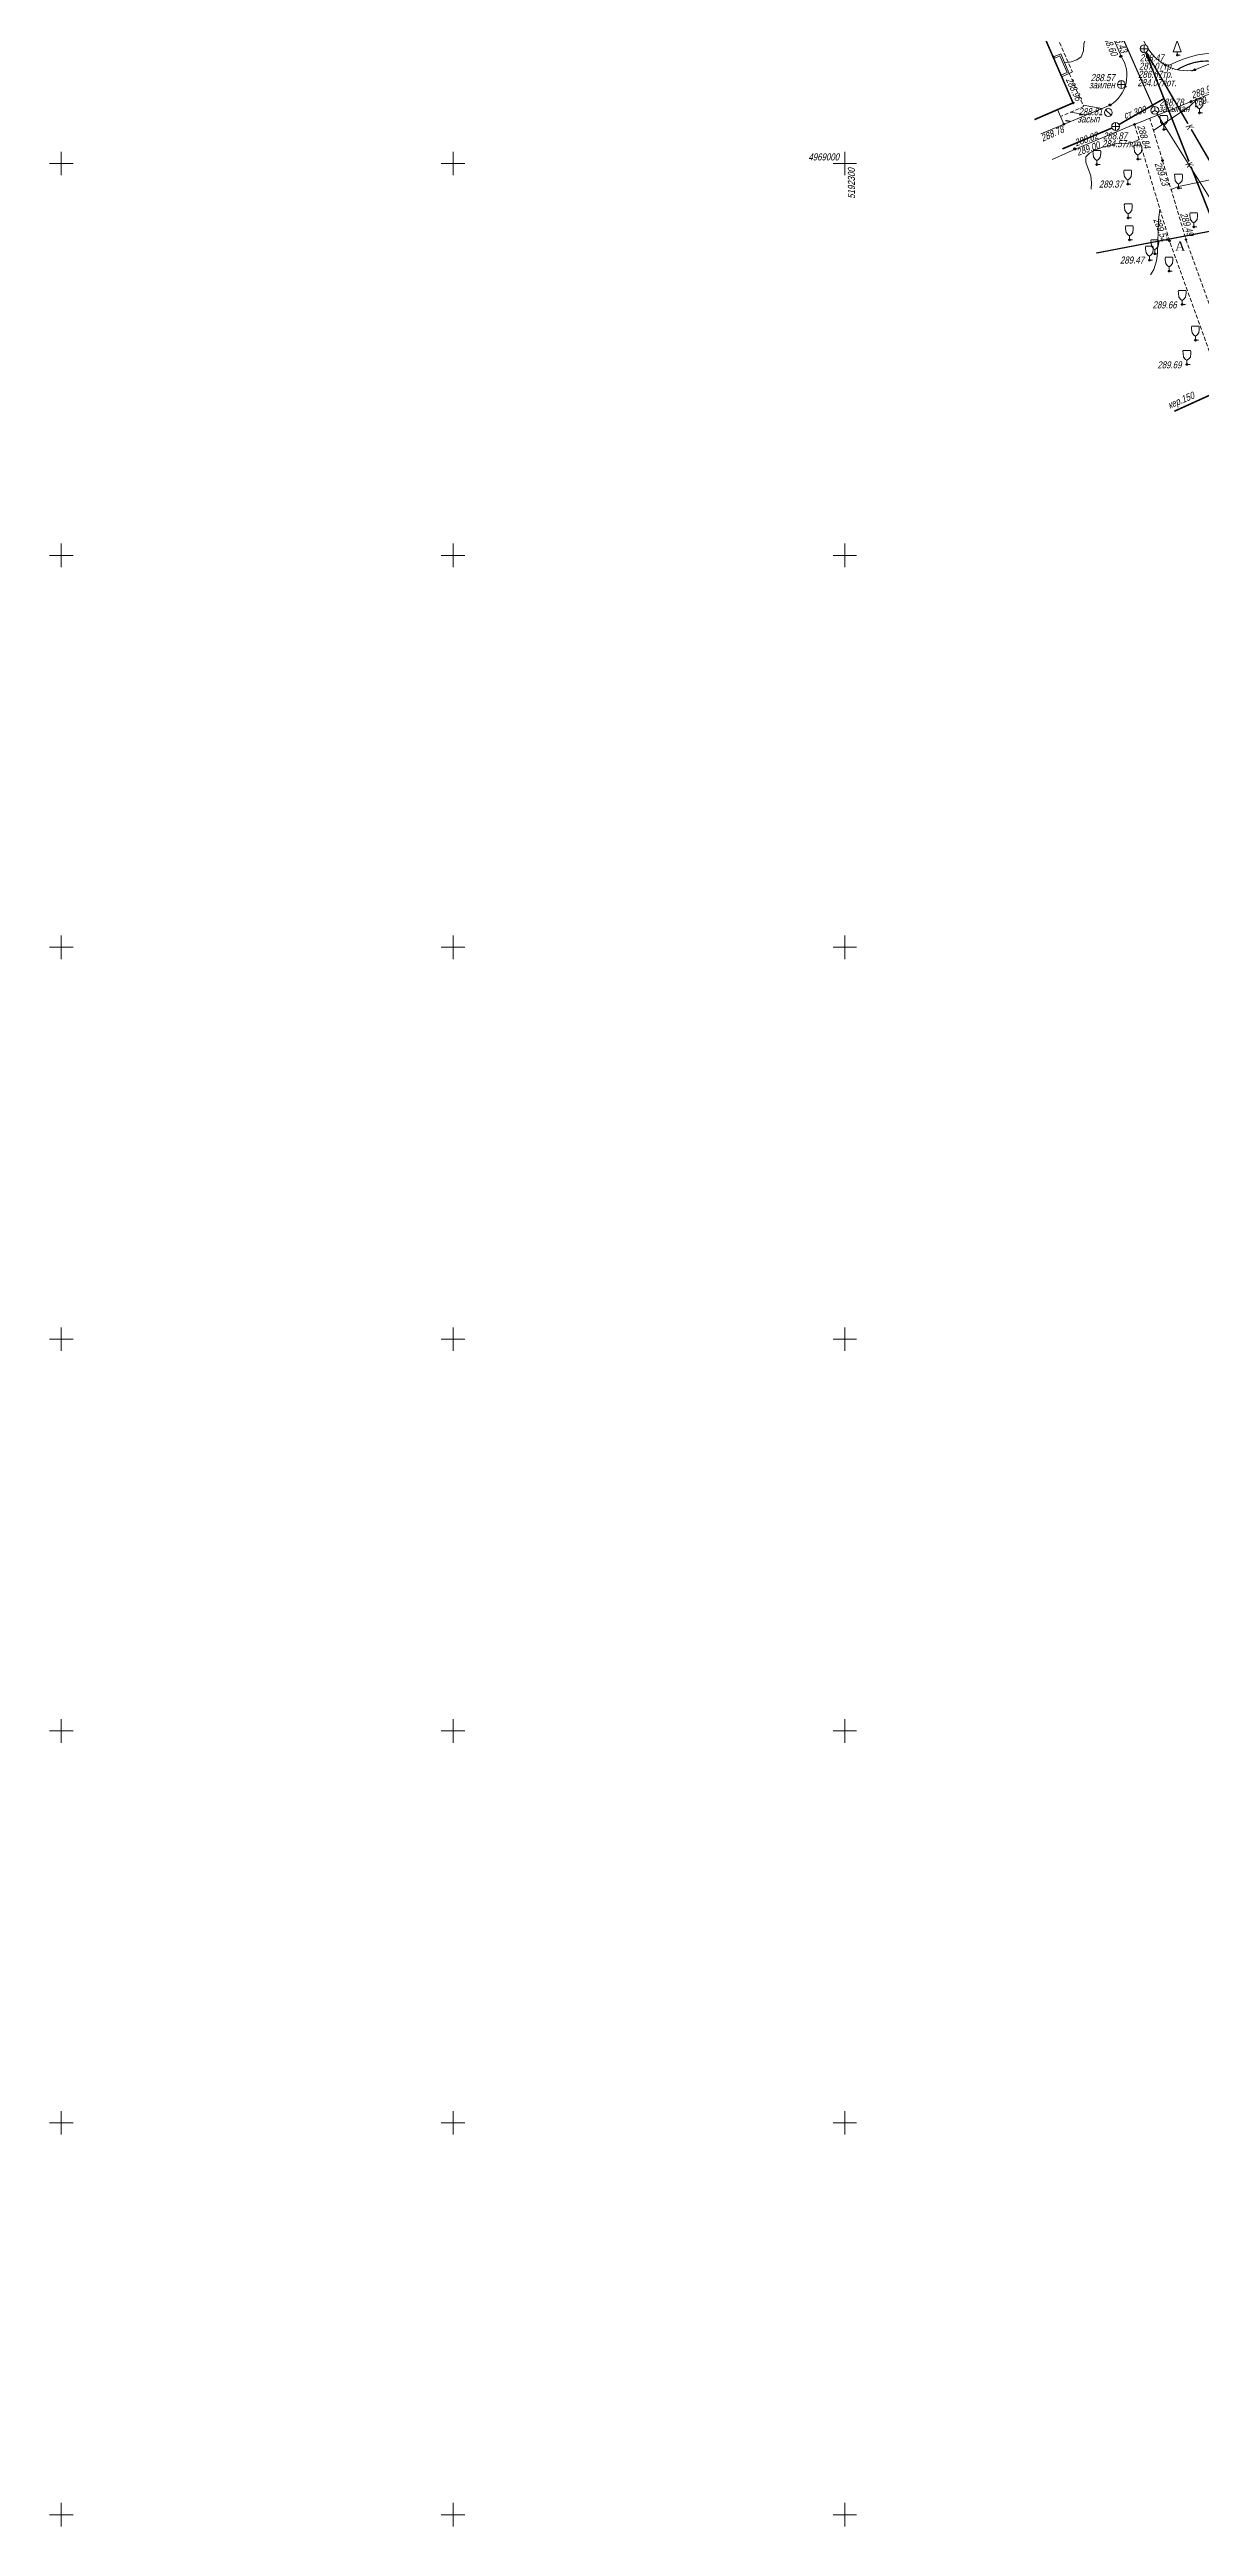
# Model space of a CAD drawing. Header units: metres. Extents: x 5191936 to 10384803, y 4968698 to 9938221.
# Drawn here: x 5192198.5 to 5192345.4, y 4968698.5 to 4969014.5 of the extents above; entities that cross this region are included whole.
import ezdxf

# ---------------------------------------------------------------- set-up
doc = ezdxf.new("R2010")
doc.units = ezdxf.units.M
doc.set_wipeout_variables(frame=1)
doc.linetypes.add('COMMUN', pattern=[6, 5, -1])
doc.linetypes.add('DASHED', pattern=[0.75, 0.5, -0.25])
doc.layers.get('0').update_dxf_attribs({"lineweight": 18})
for name, color, linetype, lineweight in [('51361800', 7, 'Continuous', 18), ('51361960', 7, 'Continuous', 18), ('51361990', 7, 'Continuous', 18), ('71133200', 7, 'Continuous', 18), ('71133800', 7, 'Continuous', 18), ('Commun', 7, 'Continuous', 18), ('GEO_POINTS', 7, 'Continuous', 18), ('Grid', 7, 'Continuous', 18), ('Otm', 7, 'Continuous', 18), ('R_Поверхность8_CNT-MIN', 7, 'Continuous', 18), ('R_Поверхность9_CNT-MAJ', 7, 'Continuous', 18), ('R_Поверхность9_CNT-MIN', 7, 'Continuous', 18), ('Sit', 7, 'Continuous', 18), ('Text', 7, 'Continuous', 18), ('Text_com', 7, 'Continuous', 18), ('Рамка и сетка', 7, 'Continuous', 18)]:
    doc.layers.add(name, color=color, linetype=linetype, lineweight=lineweight)
doc.styles.add('eskd', font='ESKD1.shx', dxfattribs={"width": 1.2, "oblique": 15})
doc.styles.get("Standard").update_dxf_attribs({"font": 'arial.ttf', "width": 0.8, "oblique": 13, "height": 0.9})
doc.styles.add('style1', font='times.ttf', dxfattribs={"height": 1})
doc.linetypes.add('ПОДЗ_ЛИНИИ_СВЯЗИ', pattern='A,4.8,-0.2,[133,ltypeshp.shx,S=0.2,R=0,X=-0.2,Y=0],-0.2,4.8,-2', length=12)

# ---------------------------------------------------------------- blocks, each defined once
blk = doc.blocks.new('71133200')
for p, q in [((-0.924145, 3.560442), (-1.024145, 3.360442)), ((-1.024145, 3.360442), (-0.977382, 2.864397)), ((-0.977382, 2.864397), (-0.861899, 1.88241)), ((-0.024145, 3.560442), (-0.924145, 3.560442)), ((-0.861899, 1.88241), (-0.374616, 1.28565)), ((-0.374616, 1.28565), (0, 1.039723)), ((-0.024145, 3.560442), (0.875855, 3.560442)), ((0, 1.039723), (0.401375, 1.321765)), ((0, 0), (0, 1.039723)), ((0.8, 0), (0, 0)), ((0.401375, 1.321765), (0.861899, 1.88241)), ((0.861899, 1.88241), (0.975974, 2.864397)), ((0.875855, 3.560442), (0.958164, 3.395824)), ((0.975974, 2.864397), (0.958164, 3.395824))]:
    blk.add_line(p, q)
at = {"style": 'eskd', "oblique": 14.999977781}
blk.add_attdef('Z', (1.873004, -0.239356), '', height=2, dxfattribs=at)
blk = doc.blocks.new('71133800')
blk.add_lwpolyline([(0.71, 0), (0, 0), (0, 0.8), (-1.03, 0.8), (0, 3.61), (1.01, 0.8), (-0.03, 0.8)])
at = {"style": 'eskd', "oblique": 15}
blk.add_attdef('Z', (1.57, -0.8), '', height=2, dxfattribs=at)
blk = doc.blocks.new('51361990a')
at = {"color": 7}
blk.add_wipeout([(1, 0.1), (0.97, 0.3), (0.89, 0.48), (0.78, 0.64), (0.64, 0.78), (0.48, 0.89), (0.3, 0.97), (0.1, 1.01), (-0.09, 1.01), (-0.29, 0.97), (-0.47, 0.89), (-0.63, 0.78), (-0.77, 0.64), (-0.88, 0.48), (-0.96, 0.3), (-1, 0.1), (-1, -0.09), (-0.96, -0.29), (-0.88, -0.47), (-0.77, -0.63), (-0.63, -0.77), (-0.47, -0.88), (-0.29, -0.96), (-0.09, -0.99), (0.1, -0.99), (0.3, -0.96), (0.48, -0.88), (0.64, -0.77), (0.78, -0.63), (0.89, -0.47), (0.97, -0.29), (1, -0.09)], dxfattribs=at)
blk.add_line((-0.71, 0.7), (0.71, -0.7))
blk.add_circle((0, 0.01), 1)
at = {"color": 7, "style": 'eskd', "oblique": 15}
for tag, p in [('Z', (1.73, 1.41)), ('Z1', (1.73, -0.99)), ('Z2', (1.73, -3.39))]:
    blk.add_attdef(tag, p, '', height=2, dxfattribs=at)
blk = doc.blocks.new('51361800a')
at = {"color": 7}
blk.add_wipeout([(-0.1, 1), (-0.29, 0.96), (-0.47, 0.89), (-0.64, 0.78), (-0.78, 0.64), (-0.89, 0.47), (-0.96, 0.29), (-1, 0.1), (-1, -0.1), (-0.96, -0.29), (-0.89, -0.47), (-0.78, -0.64), (-0.64, -0.78), (-0.47, -0.89), (-0.29, -0.96), (-0.1, -1), (0.1, -1), (0.29, -0.96), (0.47, -0.89), (0.64, -0.78), (0.78, -0.64), (0.89, -0.47), (0.96, -0.29), (1, -0.1), (1, 0.1), (0.96, 0.29), (0.89, 0.47), (0.78, 0.64), (0.64, 0.78), (0.47, 0.89), (0.29, 0.96), (0.1, 1)], dxfattribs=at)
for p, q in [((-1, 0), (1, 0)), ((0, -1), (0, 1))]:
    blk.add_line(p, q)
blk.add_circle((0, 0), 1)
at = {"style": 'eskd', "oblique": 15}
for tag, p in [('Z', (1.72, 1.4)), ('Z1', (1.72, -1)), ('Z2', (1.72, -3.4))]:
    blk.add_attdef(tag, p, '', height=2, dxfattribs=at)
blk = doc.blocks.new('GRID')
at = {"layer": 'Grid', "color": 104}
blk.add_line((-1.5, 0), (1.5, 0), dxfattribs=at)
for points in [[(0, 0), (0, 1.5)], [(0, 0), (0, -1.5)]]:
    blk.add_lwpolyline(points, dxfattribs=at)
blk = doc.blocks.new('51361960a')
at = {"color": 7}
blk.add_wipeout([(-0.1, 1), (-0.29, 0.96), (-0.47, 0.89), (-0.64, 0.78), (-0.78, 0.64), (-0.89, 0.47), (-0.96, 0.29), (-1, 0.1), (-1, -0.1), (-0.96, -0.29), (-0.89, -0.47), (-0.78, -0.64), (-0.64, -0.78), (-0.47, -0.89), (-0.29, -0.96), (-0.1, -1), (0.1, -1), (0.29, -0.96), (0.47, -0.89), (0.64, -0.78), (0.78, -0.64), (0.89, -0.47), (0.96, -0.29), (1, -0.1), (1, 0.1), (0.96, 0.29), (0.89, 0.47), (0.78, 0.64), (0.64, 0.78), (0.47, 0.89), (0.29, 0.96), (0.1, 1)], dxfattribs=at)
blk.add_wipeout([(-0.1, 1), (-0.29, 0.96), (-0.47, 0.89), (-0.64, 0.78), (-0.78, 0.64), (-0.89, 0.47), (-0.96, 0.29), (-1, 0.1), (-1, -0.1), (-0.96, -0.29), (-0.89, -0.47), (-0.78, -0.64), (-0.64, -0.78), (-0.47, -0.89), (-0.29, -0.96), (-0.1, -1), (0.1, -1), (0.29, -0.96), (0.47, -0.89), (0.64, -0.78), (0.78, -0.64), (0.89, -0.47), (0.96, -0.29), (1, -0.1), (1, 0.1), (0.96, 0.29), (0.89, 0.47), (0.78, 0.64), (0.64, 0.78), (0.47, 0.89), (0.29, 0.96), (0.1, 1)], dxfattribs=at)
for q in [(-0.87, -0.5), (0, 1), (0.87, -0.5)]:
    blk.add_line((0, 0), q)
blk.add_circle((0, 0), 1)
at = {"style": 'eskd', "oblique": 15}
for tag, p in [('Z', (1.72, 1.4)), ('Z1', (1.72, -1)), ('Z2', (1.72, -3.4))]:
    blk.add_attdef(tag, p, '', height=2, dxfattribs=at)

msp = doc.modelspace()

# ---------------------------------------------------------------- linework, layer by layer
at = {"color": 192, "linetype": 'ПОДЗ_ЛИНИИ_СВЯЗИ', "lineweight": 60, "ltscale": 0.4, "const_width": 0.15, "flags": 128}
for points, elevation in [([(5192339.352, 4969007.237), (5192296.579, 4969103.86)], 290.481), ([(5192359.411, 4968975.2), (5192339.82, 4969006.357)], 290.481), ([(5192362.418, 4968994.39), (5192332.085, 4968988.575)], 290.074)]:
    msp.add_lwpolyline(points, dxfattribs=dict(at, elevation=elevation))
at = {"layer": 'Commun', "color": 32, "linetype": 'COMMUN', "ltscale": 0.7, "const_width": 0.2, "flags": 128}
for points in [[(5192343.91, 4969000.261), (5192338.387, 4969014.178)], [(5192343.784, 4969005.084), (5192338.455, 4969014.21)], [(5192352.572, 4968990.032), (5192344.203, 4969004.366)], [(5192350.59, 4968983.432), (5192344.174, 4968999.596)], [(5192350.615, 4968972.278), (5192342.05, 4968968.39)]]:
    msp.add_lwpolyline(points, dxfattribs=at)
at = {"layer": 'Commun', "color": 32, "linetype": 'COMMUN', "ltscale": 0.7, "const_width": 0.2, "elevation": 288.915, "flags": 128}
for points in [[(5192334.985, 4969004.975), (5192340.68, 4969008.256)], [(5192334.09, 4969004.53), (5192327.764, 4969001.866)]]:
    msp.add_lwpolyline(points, dxfattribs=at)
at = {"layer": 'GEO_POINTS', "lineweight": 60}
for centre in [(5192326.645, 4969013.603, 288.428), (5192335.179, 4969013.672, 288.602), (5192335.253, 4969013.694, 288.435), (5192335.265, 4969013.677, 288.437), (5192340.904, 4969012.565, 288.621), (5192342.431, 4969013.843, 288.973), (5192335.766, 4969009.837, 288.607), (5192344.652, 4969011.964, 287.454), (5192329.123, 4969007.735, 288.963), (5192333.63, 4969006.501, 288.81), (5192333.827, 4969007.483, 288.902), (5192333.85, 4969007.464, 288.732), (5192344.163, 4969007.851, 289.186), (5192344.179, 4969007.919, 288.972), (5192345.242, 4969006.459, 289.288), (5192327.956, 4969005.011, 288.784), (5192334.551, 4969004.725, 288.915), (5192336.967, 4969004.994, 288.84), (5192340.716, 4969004.354, 289.279), (5192329.312, 4969001.883, 288.821), (5192329.377, 4969001.843, 289.003), (5192332.173, 4968999.864, 289.177), (5192337.408, 4969000.565, 289.267), (5192340.539, 4969000.381, 289.234), (5192336.11, 4968997.382, 289.369), (5192342.597, 4968996.861, 289.458), (5192336.173, 4968993.057, 289.437), (5192336.325, 4968990.255, 289.423), (5192341.424, 4968990.125, 289.518), (5192343.537, 4968990.308, 289.493), (5192344.522, 4968991.917, 289.61), (5192338.872, 4968987.679, 289.471), (5192339.563, 4968988.493, 289.546), (5192341.379, 4968986.284, 289.441), (5192343.058, 4968982.018, 289.663), (5192343.664, 4968974.368, 289.688), (5192344.74, 4968977.45, 289.608)]:
    msp.add_circle(centre, 0.06, dxfattribs=at)
at = {"layer": 'R_Поверхность8_CNT-MIN', "color": 32, "flags": 128}
for points, elevation in [([(5192344.985, 4969008.249), (5192344.016, 4969007.305), (5192339.382, 4969004.229)], 289), ([(5192355.942, 4969008.106), (5192355.568, 4969007.097), (5192355.065, 4969006.14), (5192353.639, 4969003.964), (5192352.373, 4969002.228), (5192350.95, 4969000.521), (5192350.204, 4968999.747), (5192349.449, 4968999.065), (5192348.695, 4968998.5), (5192347.737, 4968998.167), (5192345.645, 4968997.711), (5192342.592, 4968997.083), (5192341.75, 4968996.736), (5192341.648, 4968996.654)], 289.5), ([(5192337.544, 4969003.07), (5192337.32, 4969002.949), (5192336.708, 4969002.687), (5192335.964, 4969002.558), (5192335.36, 4969002.606), (5192334.69, 4969002.558), (5192332.942, 4969002.09), (5192331.995, 4969001.75), (5192331.211, 4969001.342), (5192330.748, 4969000.87), (5192330.75, 4969000.115), (5192331.107, 4968999.251), (5192331.394, 4968998.43), (5192331.477, 4968997.54), (5192331.452, 4968996.717)], 289), ([(5192340.218, 4968994.147), (5192340.144, 4968993.793), (5192340.037, 4968992.798), (5192339.89, 4968988.557), (5192339.783, 4968987.563), (5192339.418, 4968986.463), (5192338.998, 4968985.804)], 289.5)]:
    msp.add_lwpolyline(points, dxfattribs=dict(at, elevation=elevation))
at = {"layer": 'R_Поверхность9_CNT-MAJ', "color": 32, "const_width": 0.15, "flags": 128}
for points, elevation in [([(5192342.426, 4969011.968), (5192342.899, 4969012.246), (5192343.717, 4969012.614), (5192344.537, 4969012.873), (5192345.325, 4969013.029), (5192346.262, 4969013.081), (5192347.146, 4969012.966)], 288), ([(5192328.813, 4969005.367), (5192328.157, 4969005.48)], 290)]:
    msp.add_lwpolyline(points, dxfattribs=dict(at, elevation=elevation))
at = {"layer": 'R_Поверхность9_CNT-MIN', "color": 32, "flags": 128}
for points, elevation in [([(5192333.71, 4969017.25), (5192333.62, 4969017.289), (5192332.851, 4969017.238), (5192332.04, 4969016.958), (5192331.301, 4969016.53), (5192330.745, 4969016.032), (5192330.488, 4969015.263), (5192330.436, 4969014.36), (5192330.159, 4969013.631), (5192329.615, 4969013.232), (5192328.903, 4969012.963), (5192328.058, 4969012.831)], 288.5), ([(5192341.156, 4969012.426), (5192341.293, 4969012.503), (5192342.229, 4969012.952), (5192343.177, 4969013.324), (5192344.121, 4969013.622), (5192345.047, 4969013.849), (5192345.941, 4969014.005), (5192346.851, 4969014.094), (5192347.737, 4969014.104), (5192348.597, 4969014.034), (5192349.431, 4969013.884)], 288.5), ([(5192344.264, 4969011.803), (5192344.862, 4969012.049)], 287.5), ([(5192330.799, 4969006.194), (5192328.781, 4969006.541)], 289.5), ([(5192332.786, 4969007.021), (5192330.408, 4969007.429)], 289)]:
    msp.add_lwpolyline(points, dxfattribs=dict(at, elevation=elevation))
at = {"layer": 'Sit', "const_width": 0.2, "flags": 128}
msp.add_lwpolyline([(5192292.336, 4969076.874), (5192298.04, 4969079.35), (5192329.123, 4969007.735), (5192324.198, 4969005.598)], dxfattribs=at)
at = {"layer": 'Sit', "flags": 128}
for points, elevation in [([(5192335.899, 4969054.125), (5192330.104, 4969051.635, 0.0810691), (5192326.078, 4969049.068, 0.2601874), (5192325.074, 4969046.159), (5192329.751, 4969034.945), (5192338.092, 4969015.742, 0.1586939), (5192340.904, 4969012.565, 0.1884231), (5192344.652, 4969011.964), (5192352.603, 4969015.157)], 288.196), ([(5192325.028, 4969003.792), (5192333.85, 4969007.464, 0.428), (5192335.265, 4969013.677), (5192326.524, 4969033.754), (5192321.682, 4969044.85, 0.2152841), (5192320.16, 4969046.227, 0.1967347), (5192319.102, 4969046.145), (5192316.242, 4969044.957)], 288.784)]:
    msp.add_lwpolyline(points, format="xyb", dxfattribs=dict(at, elevation=elevation))
at = {"layer": 'Sit', "linetype": 'DASHED', "flags": 128}
for points, elevation in [([(5192314.854, 4969044.349), (5192329.033, 4969011.679)], 287.994), ([(5192328.637, 4969011.507), (5192330.474, 4969007.276), (5192327.528, 4969005.997)], 288.428), ([(5192347.534, 4968973.161), (5192341.424, 4968990.125), (5192336.967, 4969004.994)], 289.314), ([(5192340.539, 4969000.381), (5192338.915, 4969005.784)], 289.234), ([(5192340.539, 4969000.381), (5192343.537, 4968990.308), (5192348.183, 4968977.417)], 289.234)]:
    msp.add_lwpolyline(points, dxfattribs=dict(at, elevation=elevation))
at = {"layer": 'Sit', "flags": 128}
for points, elevation in [([(5192326.645, 4969013.603), (5192326.645, 4969013.603), (5192327.548, 4969013.998), (5192328.637, 4969011.507), (5192327.734, 4969011.113), (5192327.734, 4969011.113)], 288.428), ([(5192326.726, 4969013.42), (5192327.444, 4969013.734), (5192328.373, 4969011.61), (5192327.654, 4969011.296)], 288.428), ([(5192328.637, 4969011.507), (5192329.033, 4969011.679)], 288.428), ([(5192336.967, 4969004.994), (5192344.179, 4969007.919), (5192354.15, 4969011.994)], 288.84), ([(5192327.956, 4969005.011), (5192327.146, 4969006.877)], 288.784), ([(5192337.106, 4969005.05), (5192329.377, 4969001.843), (5192326.438, 4969000.509)], 288.84)]:
    msp.add_lwpolyline(points, dxfattribs=dict(at, elevation=elevation))

# ---------------------------------------------------------------- block references
at = {"layer": '71133200', "color": 7, "xscale": 0.5, "yscale": 0.5, "zscale": 0.5}
for p in [(5192340.716, 4969004.354, 289.279), (5192345.242, 4969006.459, 289.288), (5192332.173, 4968999.864, 289.177), (5192337.408, 4969000.565, 289.267), (5192336.11, 4968997.382, 289.369), (5192342.597, 4968996.861, 289.458), (5192336.173, 4968993.057, 289.437), (5192344.522, 4968991.917, 289.61), (5192336.325, 4968990.255, 289.423), (5192339.563, 4968988.493, 289.546), (5192338.872, 4968987.679, 289.471), (5192341.379, 4968986.284, 289.441), (5192343.058, 4968982.018, 289.663), (5192344.74, 4968977.45, 289.608), (5192343.664, 4968974.368, 289.688)]:
    msp.add_blockref('71133200', p, dxfattribs=at)
at = {"layer": '71133800', "color": 7, "xscale": 0.5, "yscale": 0.5, "zscale": 0.5}
msp.add_blockref('71133800', (5192342.424, 4969013.843, 288.973), dxfattribs=at)
at = {"layer": 'Grid', "color": 7, "linetype": 'Continuous'}
for p in [(5192200, 4969000), (5192250, 4969000), (5192300, 4969000), (5192200, 4968950), (5192250, 4968950), (5192300, 4968950), (5192200, 4968900), (5192250, 4968900), (5192300, 4968900), (5192200, 4968850), (5192250, 4968850), (5192300, 4968850), (5192200, 4968800), (5192250, 4968800), (5192300, 4968800), (5192200, 4968750), (5192250, 4968750), (5192300, 4968750), (5192200, 4968700), (5192250, 4968700), (5192300, 4968700)]:
    msp.add_blockref('GRID', p, dxfattribs=at)

# ---------------------------------------------------------------- texts
at = {"layer": 'Otm', "oblique": 13, "width": 0.8}
for s, rotation, p in [('288.60', 293.82182, (5192332.789, 4969016.449, 288.602)), ('288.43', 293.82182, (5192334.03, 4969016.818, 288.435)), ('288.96', 294.45723, (5192328.179, 4969010.717, 288.963)), ('288.97', 19.57513, (5192344.374, 4969008.265, 288.972)), ('289.19', 19.57513, (5192344.645, 4969007.142, 289.186)), ('288.78', 23.80261, (5192325.255, 4969002.779, 288.784)), ('288.82', 19.72281, (5192329.513, 4969002.178, 288.821)), ('289.00', 19.72281, (5192329.744, 4969000.959, 289.003)), ('288.84', 286.68511, (5192337.304, 4969004.781, 288.84)), ('289.23', 288.93714, (5192339.505, 4968999.994, 289.234)), ('289.49', 288.40123, (5192342.762, 4968993.569, 289.234)), ('289.52', 291.25124, (5192339.343, 4968992.854, 289.518))]:
    msp.add_text(s, height=0.9, rotation=rotation, dxfattribs=at).set_placement(p)
for s, p in [('289.37', (5192332.434, 4968996.93, 289.369)), ('289.47', (5192335.115, 4968987.234, 289.471)), ('289.66', (5192339.275, 4968981.509, 289.663)), ('289.69', (5192339.888, 4968973.864, 289.688))]:
    msp.add_text(s, height=0.9, dxfattribs=at).set_placement(p)
at = {"layer": 'Text', "style": 'style1'}
msp.add_text('А', height=1.2, dxfattribs=at).set_placement((5192342.139, 4968988.867))
at = {"layer": 'Text_com', "oblique": 13, "width": 0.8}
for s, p in [('287.07тр.', (5192337.54, 4969011.97, 288.52)), ('288.47', (5192337.641, 4969013.047, 288.52)), ('заилен', (5192331.175, 4969009.594, 288.784)), ('288.57', (5192331.366, 4969010.51, 288.602)), ('284.07лот.', (5192337.343, 4969009.867, 288.52)), ('286.67тр.', (5192337.424, 4969010.93, 288.52)), ('288.81', (5192329.821, 4969006.161, 288.784)), ('засыпан', (5192340.074, 4969006.569, 577.624)), ('288.78', (5192340.153, 4969007.379, 577.755)), ('засып', (5192329.698, 4969005.238, 288.784)), ('284.57лот.', (5192332.816, 4969002.082, 288.915)), ('288.87', (5192332.952, 4969003.074, 288.915))]:
    msp.add_text(s, height=0.9, dxfattribs=at).set_placement(p)
for s, rotation, p in [('ст.300', 16.728, (5192335.721, 4969005.669, 568.007)), ('К', 302.96864, (5192343.416, 4969004.744, 287.746)), ('К', 302.96864, (5192343.388, 4968999.926, 287.746)), ('кер.150', 22.90593, (5192341.455, 4968968.706, 568.007))]:
    msp.add_text(s, height=0.9, rotation=rotation, dxfattribs=at).set_placement(p)
at = {"layer": 'Рамка и сетка', "oblique": 13, "width": 0.8}
msp.add_text('4969000', height=0.9, dxfattribs=at).set_placement((5192295.353, 4969000.393))
msp.add_text('5192300', height=0.9, rotation=90, dxfattribs=at).set_placement((5192301.285, 4968995.502))

# ---------------------------------------------------------------- next in the draw order: block references
at = {"layer": '51361800', "color": 7, "xscale": 0.5, "yscale": 0.5, "zscale": 0.5}
for p in [(5192338.202, 4969014.643), (5192335.282, 4969010.074)]:
    msp.add_blockref('51361800a', p, dxfattribs=at)
at = {"layer": '51361960', "color": 7, "xscale": 0.5, "yscale": 0.5, "zscale": 0.5}
msp.add_blockref('51361960a', (5192339.554, 4969006.78, 290.481), dxfattribs=at)
at = {"layer": '51361990', "color": 7, "xscale": 0.5, "yscale": 0.5, "zscale": 0.5}
msp.add_blockref('51361990a', (5192333.63, 4969006.501, 288.81), dxfattribs=at)

# ---------------------------------------------------------------- next in the draw order: block references
at = {"layer": '51361800', "color": 7, "xscale": 0.5, "yscale": 0.5, "zscale": 0.5}
msp.add_blockref('51361800a', (5192334.551, 4969004.725, 288.915), dxfattribs=at)

doc.saveas('drawing.dxf')
